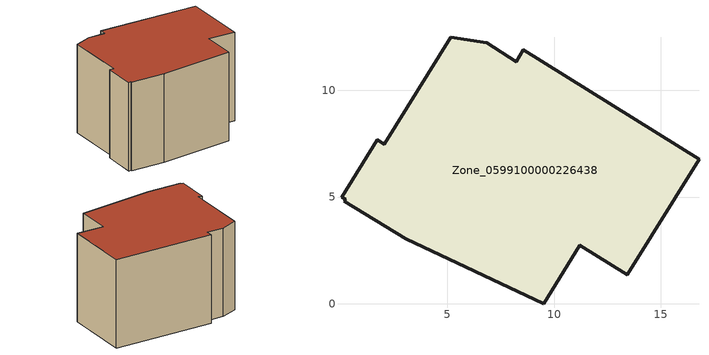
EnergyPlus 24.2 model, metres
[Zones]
Zone_0599100000226438
 floor ground (C_G): 9.51,0 3.06,3.06 0.18,4.8 0.24,4.89 0.05,5 1.73,7.67 2.04,7.46 5.17,12.49 6.84,12.23 8.22,11.34 8.55,11.88 16.78,6.78 13.41,1.37 11.21,2.75 z0
 wall outside (C_F): 8.22,11.34 6.84,12.23 5.17,12.49 2.04,7.46 1.73,7.67 0.05,5 0.24,4.89 0.18,4.8 3.06,3.06 9.51,0 11.21,2.75 13.41,1.37 16.78,6.78 8.55,11.88 8.22,11.34 z0:8.45
 roof outside (C_R): 0.24,4.89 0.18,4.8 3.06,3.06 9.51,0 11.21,2.75 13.41,1.37 16.78,6.78 8.55,11.88 8.22,11.34 6.84,12.23 5.17,12.49 2.04,7.46 1.73,7.67 0.05,5 z8.45
[BUILDING]
Pand.0599100000226438: North Axis=0; Terrain=City; Loads Convergence Tolerance Value=0.04; Temperature Convergence Tolerance Value=0.4; Solar Distribution=FullExterior; Maximum Number of Warmup Days=25; Minimum Number of Warmup Days=1
[Site:Location]
Rotterdam.The.Hague.AP_ZH_NLD Design_Conditions: Latitude=51.96; Longitude=4.45; Time Zone=1; Elevation=-4.5
[SITE:GROUNDTEMPERATURE:BUILDINGSURFACE]
18, 18, 18, 18, 18, 18, 18, 18, 18, 18, 18, 18
[MATERIAL] Thermal Absorptance=0.9; Solar Absorptance=0.7; Visible Absorptance=0.7
Name | Roughness | Thickness | Conductivity | Density | Specific Heat
G.TC.1946-1964 | MediumSmooth | 0.15 | 1 | 540 | 1210
F.TC.1946-1964 | Rough | 0.3 | 0.857143 | 1920 | 840
R.TC.1946-1964 | MediumRough | 0.2 | 0.235294 | 1500 | 1000
[CONSTRUCTION]
C_G: G.TC.1946-1964
C_F: F.TC.1946-1964
C_R: R.TC.1946-1964
[ZONE]
Zone_0599100000226438: Type=1; Multiplier=1; Ceiling Height=Autocalculate; Volume=Autocalculate; Floor Area=autocalculate; Part of Total Floor Area=Yes
[ZONEINFILTRATION:DESIGNFLOWRATE]
Infil_Zone_0599100000226438: Zone or ZoneList or Space or SpaceList=Zone_0599100000226438; Schedule=AlwaysOn; Design Flow Rate Calculation Method=Flow/Area; Flow Rate per Floor Area=0.003; Constant Term Coefficient=1; Temperature Term Coefficient=0; Velocity Term Coefficient=0; Velocity Squared Term Coefficient=0
[HVACTEMPLATE:ZONE:IDEALLOADSAIRSYSTEM]
Zone_0599100000226438: Maximum Heating Supply Air Temperature=50; Minimum Cooling Supply Air Temperature=13; Maximum Heating Supply Air Humidity Ratio=0.0156; Minimum Cooling Supply Air Humidity Ratio=0.0077; Heating Limit=NoLimit; Cooling Limit=NoLimit; Dehumidification Control Type=ConstantSensibleHeatRatio; Cooling Sensible Heat Ratio=0.7; Dehumidification Setpoint=60; Humidification Control Type=None; Humidification Setpoint=30; Outdoor Air Method=None; Outdoor Air Flow Rate per Person=0.00944; Outdoor Air Flow Rate per Zone Floor Area=0; Outdoor Air Flow Rate per Zone=0; Demand Controlled Ventilation Type=None; Outdoor Air Economizer Type=NoEconomizer; Heat Recovery Type=None; Sensible Heat Recovery Effectiveness=0.7; Latent Heat Recovery Effectiveness=0.65
[ZONECONTROL:THERMOSTAT]
ThermostatControl_Zone_0599100000226438: Zone or ZoneList=Zone_0599100000226438; Control Type Schedule=DualSetpointControlType; Control 1=Thermostat_Zone_0599100000226438; Temperature Difference Between Cutout And Setpoint=0
[THERMOSTATSETPOINT:DUALSETPOINT]
Thermostat_Zone_0599100000226438: Heating Setpoint Temperature Schedule=HeatingSetpoint_Zone_0599100000226438; Cooling Setpoint Temperature Schedule=CoolingSetpoint_Zone_0599100000226438
[SCHEDULE:COMPACT]
HeatingSetpoint_Zone_0599100000226438: Through: 12/31, For: AllDays, Until: 24:00, 21
CoolingSetpoint_Zone_0599100000226438: Through: 12/31, For: AllDays, Until: 24:00, 24
DualSetpointControlType: Through: 12/31, For: AllDays, Until: 24:00, 4
AlwaysOn: Through: 12/31, For: AllDays, Until: 24:00, 1
